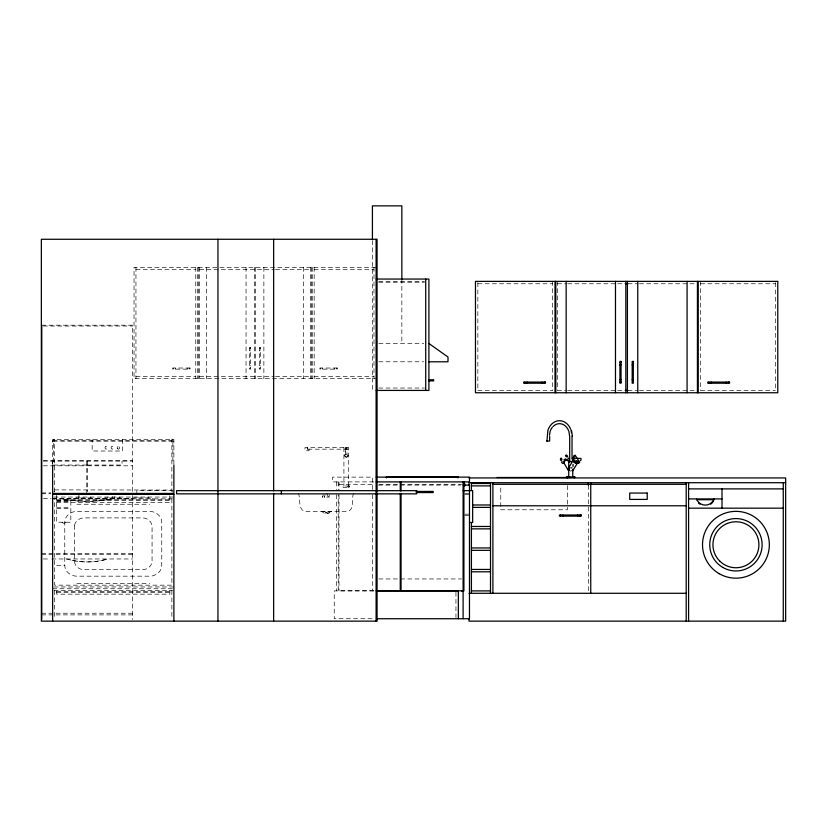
<?xml version="1.0" encoding="UTF-8"?>
<svg xmlns="http://www.w3.org/2000/svg" width="827" height="827" viewBox="0 0 827 827"><rect width="100%" height="100%" fill="white"/><g stroke="black" fill="none" stroke-linecap="round" stroke-linejoin="round"><path stroke-width="0.62" stroke-dasharray="4.13 3.1" d="M347.03 454.261L345.397 454.261L345.428 447.82L347.03 447.82L346.999 454.261M353.491 493.285C351.31 498.195 355.186 510.652 346.864 511.355L305.659 511.355C297.41 510.61 300.956 498.154 298.299 493.285M65.778 522.219L64.888 522.881A2.791 2.791 0 0 1 62.635 522.881L61.736 522.219M321.3 511.51L331.513 511.355M105.866 446.518L105.143 447.159A1.406 1.406 0 0 0 105.184 448.472L105.639 448.937A1.127 1.127 0 0 0 106.569 449.04L107.283 448.399A1.406 1.406 0 0 0 107.241 447.076L106.786 446.611A1.127 1.127 0 0 0 105.866 446.518M111.965 446.518L111.252 447.159A1.406 1.406 0 0 0 111.294 448.472L111.748 448.937A1.127 1.127 0 0 0 112.668 449.04L113.392 448.399A1.406 1.406 0 0 0 113.351 447.076L112.896 446.611A1.127 1.127 0 0 0 111.965 446.518M118.075 446.518L117.351 447.159A1.406 1.406 0 0 0 117.393 448.472M570.341 471.173L571.798 470.491M73.355 498.846L76.394 497.947L92.552 497.947L95.591 498.846M102.155 498.846L105.184 497.947L121.352 497.947L124.381 498.846M130.945 498.846L133.974 497.947L150.142 497.947L153.171 498.846M66.625 558.969C79.93 562.898 94.361 562.898 107.665 558.969M326.117 512.482L325.466 512.947M60.361 498.402C77.924 502.33 96.366 502.33 113.93 498.402M330.562 511.355C329.487 514.353 323.274 514.198 321.961 511.355M375.882 267.317L134.046 267.317L134.046 378.694L375.882 378.694M135.948 269.705L195.772 269.705M199.596 269.705L274.275 269.705M275.567 269.705L310.332 269.705M314.157 269.705L373.98 269.705M378.766 281.438L424.447 281.438M378.766 282.234L424.447 282.234M477.851 283.764L552.632 283.764M557.408 283.764L566.381 283.764M567.663 283.764L616.363 283.764M617.645 283.764L625.336 283.764M627.9 283.764L638.155 283.764M639.436 283.764L695.827 283.764M700.603 283.764L775.385 283.764M41.639 325.197L132.651 325.197L132.651 494.288M43.355 326.014L132.64 326.014M378.818 343.494L423.765 343.494M249.62 348.456L250.509 348.456M259.42 348.456L260.309 348.456M249.62 350.844L250.509 350.844M259.42 350.844L260.309 350.844M378.818 361.792L423.651 361.792M249.62 365.648L250.509 365.648M259.42 365.648L260.309 365.648M249.62 368.025L250.509 368.025M259.42 368.025L260.309 368.025M135.948 376.306L195.772 376.306M199.596 376.306L274.275 376.306M275.567 376.306L310.332 376.306M314.157 376.306L373.98 376.306M378.766 388.039L424.447 388.039M477.851 390.365L552.632 390.365M557.408 390.365L566.381 390.365M567.663 390.365L616.363 390.365M617.645 390.365L625.336 390.365M627.9 390.365L638.155 390.365M639.436 390.365L695.827 390.365M700.603 390.365L775.385 390.365M52.649 440.884L173.887 440.884M53.662 441.018L172.874 441.018M52.649 441.163L53.662 441.163M172.874 441.163L173.887 441.163M43.355 460.329L132.64 460.329M43.355 461.146L132.64 461.135M53.538 465.032L86.763 465.032M87.528 465.032L122.034 465.032L122.034 461.146M43.355 465.808L86.763 465.808M87.528 465.808L132.64 465.808M571.137 467.637L572.439 467.637M373.825 481.903L332.64 481.903L332.64 477.127L372.419 477.127L372.419 489.594M339.008 484.291L373.825 484.291M378.983 484.291L461.518 484.291M378.477 485.087L460.505 485.087M54.665 489.894L171.871 490.039M172.926 490.669L136.817 490.669L136.817 493.853M53.662 491.951L54.665 491.817M172.874 491.817L171.871 491.951L171.871 439.251L172.874 439.251L172.874 464.04M41.639 492.913L50.85 492.913M464.702 493.512L469.478 493.512M41.639 493.74L50.809 493.74M464.702 494.629L469.478 494.629M53.941 497.048L173.887 497.048M43.355 498.402L51.14 498.402M52.256 498.402L132.64 498.402M52.649 498.846L172.595 498.846M56.691 499.746L169.845 499.746M56.691 500.645L169.845 500.645M56.691 500.924L70.833 500.924L70.833 522.219L56.691 522.219L56.691 494.525M56.691 501.317L70.833 501.317M56.691 502.444L169.845 502.444L169.845 494.525M76.89 504.243L149.635 504.243M56.691 507.768L70.833 507.768M56.691 508.285L70.833 508.285M464.702 514.198L469.478 514.198M464.702 515.314L469.478 515.314M41.639 553.49L132.651 553.49M41.639 554.307L132.651 554.307M43.355 558.969L50.561 558.969M51.781 558.969L132.64 558.969M56.691 565.389L64.775 565.389C64.744 571.653 70.926 576.336 76.89 576.171L149.635 576.171C155.61 576.336 161.792 571.653 161.761 565.389L161.761 522.219C161.792 515.955 155.61 511.272 149.635 511.437L76.89 511.437C70.926 511.272 64.744 515.955 64.775 522.219L64.775 565.389M378.828 578.952L461.518 578.952M76.89 583.366L149.635 583.366M53.941 586.963L173.887 586.963M52.649 588.762L172.595 588.762M53.941 590.561L172.595 590.561M373.67 590.829L338.212 590.829L338.212 494.711M373.897 590.891L334.232 590.891L334.232 618.73L373.897 618.73M56.691 591.46L169.845 591.46M56.691 592.359L169.845 592.359M41.639 613.231L132.651 613.231M41.639 614.885L132.651 614.885M326.696 512.575L326.469 512.492A2.119 2.119 0 0 1 326.706 512.554L327.058 512.947M570.341 467.637L571.798 468.309M117.393 448.472L117.858 448.937A1.127 1.127 0 0 0 118.778 449.04L119.491 448.399A1.406 1.406 0 0 0 119.46 447.076L118.995 446.611A1.127 1.127 0 0 0 118.075 446.518M775.385 282.658L775.385 390.189M700.603 281.376L700.603 390.189M588.359 485.284L588.359 590.716M573.276 464.092L573.276 466.655M572.76 464.092L572.76 466.655M567.374 485.604L567.374 509.783L500.759 509.783L500.759 485.604M557.408 281.376L557.408 390.189M552.632 281.376L552.632 390.189M477.851 282.658L477.851 390.189M455.946 592.153L455.946 617.469M401.85 279.05L401.85 343.494M373.98 267.317L373.98 378.694M372.419 240.595L372.419 390.427M372.419 494.722L372.419 590.891M349.046 486.038L349.046 487.33M348.715 486.038L348.715 447.552L304.977 447.552L304.977 449.164L348.622 449.164L348.622 447.552M348.58 486.038L348.549 487.33M347.919 486.038L347.919 487.33M346.358 447.552L346.358 449.164M346.099 447.552L346.099 449.164M345.397 447.82L345.397 454.261M343.918 447.552L343.918 486.038M339.008 481.903L339.008 489.594M339.008 494.722L339.008 590.891M338.212 481.903L338.212 489.594M336.62 481.903L336.62 489.594M336.62 494.722L336.62 590.891M336.424 368.025L336.424 369.142M334.522 368.025L334.522 369.142M329.322 494.701L328.929 497.43L328.526 494.701M329.332 512.947L323.192 512.947M327.492 493.533L327.099 497.43L326.696 493.533M325.032 494.701L324.525 497.42L324.236 493.533M323.202 494.701L322.695 497.42L322.406 493.533M322.685 368.025L322.685 369.142M320.773 368.025L320.773 369.142M314.157 267.317L314.157 378.694M312.244 267.317L312.244 378.694M311.603 267.317L311.603 378.694M310.332 267.317L310.332 378.694M309.04 449.164L309.04 450.767L305.835 450.767L305.835 449.164M307.499 447.552L307.499 449.164M307.241 447.552L307.241 449.164M303.333 267.317L303.333 378.694M263.875 267.317L263.875 378.694M255.605 267.317L255.605 378.694M254.323 267.317L254.323 378.694M246.053 267.317L246.053 378.694M206.595 267.317L206.595 378.694M199.596 267.317L199.596 378.694M198.325 267.317L198.325 378.694M197.684 267.317L197.684 378.694M195.772 267.317L195.772 378.694M189.156 368.025L189.156 369.142M187.243 368.025L187.243 369.142M175.407 368.025L175.407 369.142M173.887 464.174L173.887 439.457L52.649 439.457L52.649 464.174M173.505 368.025L173.505 369.142M171.871 498.846L171.871 585.165L54.665 585.165L54.665 498.846M171.871 590.561L171.871 619.34M169.845 590.561L169.845 594.158L56.691 594.158L56.691 590.561M148.126 497.048L148.126 497.947M135.948 267.317L135.948 378.694M136 497.048L136 497.947M132.651 495.58L132.651 619.485M122.489 439.499L122.489 451.015L92.159 451.015L92.159 439.499M119.326 497.048L119.326 497.947M114.281 496.686L114.281 498.846M112.255 496.686L112.255 498.846M107.2 497.048L107.2 497.947M90.536 497.048L90.536 497.947M87.528 461.146L87.528 491.641M86.763 461.146L86.763 492.913M78.916 494.525L78.916 498.846M78.41 497.048L78.41 497.947M54.665 491.951L54.665 439.251L53.662 439.251L53.662 463.957M54.665 590.561L54.665 619.34M52.256 461.146L52.256 464.061M110.239 499.188A123.916 123.916 0 0 1 64.051 499.188M104.791 559.776A73.324 73.324 0 0 1 69.499 559.776M74.554 525.414L74.471 561.068C74.44 566.082 79.392 569.834 84.168 569.7L142.368 569.7C147.144 569.834 152.085 566.082 152.065 561.068L152.065 526.541C152.085 521.527 147.144 517.774 142.368 517.909L84.168 517.909C79.774 517.826 75.216 520.896 74.554 525.414M250.509 347.35L249.62 347.35L249.62 369.142L250.509 369.142L250.509 347.35M260.309 347.35L259.42 347.35L259.42 369.142L260.309 369.142L260.309 347.35M190.045 368.025L172.605 368.025L172.605 369.142L190.045 369.142L190.045 368.025M337.323 368.025L319.884 368.025L319.884 369.142L337.323 369.142L337.323 368.025M349.511 486.038L343.102 486.038L343.102 487.33L349.521 487.33L349.511 486.038M345.469 456.7A1.582 1.582 0 0 0 348.074 455.853A1.582 1.582 0 0 0 346.037 454.013A1.582 1.582 0 0 0 345.469 456.7M345.2 456.7A1.582 1.582 0 0 0 347.805 455.853A1.582 1.582 0 0 0 345.769 454.013A1.582 1.582 0 0 0 345.2 456.7"/><path stroke-width="1.24" d="M549.5 435.188L550.1 431.456A12.632 10.172 -90 0 1 552.302 427.352M568.376 468.309L568.376 470.491L563.766 462.717L565.058 460.536L566.516 459.853L568.48 460.536M572.635 458.189L572.222 459.564L572.863 460.66L573.68 459.957L573.535 458.437L572.635 458.189L580.936 458.437L581.081 459.957L580.265 460.66M575.147 460.112L574.641 461.042L576.254 461.973L577.008 460.691M576.254 461.973L576.76 461.042M564.024 461.755L564.8 460.381L566.567 459.667L567.539 460.329M568.666 460.66L569.317 459.564L568.904 458.189L567.994 458.437M569.028 467.214L572.997 460.536L573.235 461.621L575.747 463.389L577.06 463.389L577.473 461.621M572.439 471.173L577.711 462.717M569.679 468.309L568.625 469.405L569.679 470.491M579.624 462.303L578.621 463.347L577.38 463.347L577.608 462.303L578.993 461.662L579.624 462.303L575.137 455.16L573.752 455.801L573.524 456.845L574.765 456.845M562.215 461.662L561.595 462.303L562.587 463.347L563.838 463.347L563.601 462.303M574.507 460.246L573.597 460.959L574.434 462.334L576.202 462.996L577.112 462.283M577.463 461.704L576.543 462.417L574.786 461.755L573.938 460.381M376.223 279.05L428.903 279.05L428.903 390.427L376.223 390.427M625.336 283.764L627.9 283.764M41.774 325.197L41.774 619.485M428.779 361.792L447.996 361.792L447.996 357.016L428.903 343.494M619.94 362.526L621.046 362.526M619.94 364.903L621.046 364.903M632.19 364.903L633.306 364.903M428.903 379.769L433.668 379.769L433.668 380.885L428.903 380.885M619.94 379.707L621.046 379.707M632.19 379.707L633.306 379.707M619.94 382.095L621.046 382.095M625.336 390.365L627.9 390.365M546.595 441.049L549.655 441.049L549.655 436.439M568.201 461.518L572.294 461.518M566.361 476.931L575.116 476.931M376.244 477.127L469.478 477.127L469.478 481.903L376.202 481.903M497.182 477.489L570.94 477.489M469.023 477.934L785.65 477.934L785.65 621.139L469.023 621.139L469.023 618.606M785.65 482.71L469.023 482.71L469.023 485.284M471.411 483.506L490.504 483.506M492.892 484.302L686.203 484.302M463.068 485.087L469.478 485.087L469.478 618.73L376.45 618.73M471.411 485.894L490.504 485.894M688.591 488.891L783.262 488.891M463.11 490.649L472.651 490.649L472.651 522.478L469.478 522.478M416.136 491.445L433.193 491.445L433.193 492.561L416.136 492.561M52.649 494.288L173.887 494.35M688.591 498.919L722.002 498.919M472.682 504.987L490.504 504.987M492.892 505.783L686.203 505.783M472.682 507.375L490.504 507.375M688.591 508.171L783.262 508.171M471.411 526.468L490.504 526.468M471.411 528.856L490.504 528.856M471.411 547.95L490.504 547.95M471.411 550.337L490.504 550.337M471.411 569.431L490.504 569.431M471.411 571.808L490.504 571.808M376.202 590.829L400.258 590.829L400.258 493.43M463.11 590.829L401.054 590.829L401.054 493.43M376.45 590.891L458.334 590.891L458.334 618.73M461.518 590.891L463.906 590.891L463.906 481.903M471.411 590.902L490.504 590.902M469.023 593.29L686.203 593.29M563.766 462.717L564.417 463.389M566.33 460.112L565.575 458.84L563.962 459.771L564.717 461.042M572.853 469.405L573.101 470.491M571.457 430.319L572.387 436.149M571.095 430.319L571.467 432.655M783.262 482.71L783.262 621.139M728.453 382.095L728.453 383.201M726.065 382.095L726.065 383.201M722.002 488.891L722.002 508.171M711.261 382.095L711.261 383.201M708.873 382.095L708.873 383.201M698.215 281.376L698.215 392.753M697.419 281.376L697.419 392.753M688.591 482.71L688.591 621.139M687.082 281.376L687.082 392.753M686.203 482.71L686.203 621.139M637.762 281.376L637.762 392.753M627.414 281.376L627.414 392.753M625.822 281.376L625.822 392.753M615.484 281.376L615.484 392.753M590.747 482.71L590.747 593.29M588.359 482.71L588.359 485.284M580.078 515.014L580.078 516.12M577.701 515.014L577.701 516.12M574.258 476.931L574.258 477.934M572.76 469.229L572.76 476.931M572.026 436.149L572.026 458.561M569.689 462.252L569.689 436.439L568.893 431.456A12.632 10.172 -90 0 0 553.036 426.536M568.738 461.518L568.738 476.931M567.219 476.931L567.219 477.934M566.154 281.376L566.154 392.753M562.898 515.014L562.898 516.12M560.51 515.014L560.51 516.12M555.816 281.376L555.816 392.753M555.02 281.376L555.02 392.753M546.957 441.049L547.887 430.319A15.599 12.56 -90 0 1 559.011 420.695A15.599 12.56 -90 0 1 570.692 429.223M544.362 382.095L544.362 383.201M541.974 382.095L541.974 383.201M527.181 382.095L527.181 383.201M524.794 382.095L524.794 383.201M492.892 482.71L492.892 593.29M490.504 482.71L490.504 593.29M471.411 482.71L471.411 490.432M471.411 522.571L471.411 593.29M464.702 483.495L464.702 485.997M463.11 481.903L463.11 618.73M457.993 477.923L457.993 476.652L386.395 476.652L386.395 477.923M429.699 491.445L429.699 492.561M425.719 279.05L425.719 390.427M401.85 279.185L401.85 205.861L372.419 205.861L372.419 239.303M401.054 481.903L401.054 490.866M400.258 481.903L400.258 490.866M377.071 490.835L377.071 239.272L41.35 239.272L41.35 621.139L377.071 621.139L377.071 493.419M376.823 490.669L376.823 493.853M376.109 239.272L376.109 621.139M281.356 490.669L281.356 493.853M273.644 239.272L273.644 490.835M273.644 493.419L273.644 621.139M217.956 239.272L217.956 621.139M173.887 464.96L173.887 621.139M172.874 494.35L172.874 493.45L53.662 493.45L53.662 494.35M52.649 465.074L52.649 621.139M713.267 501.4A9.2 8.921 0 0 1 710.713 504.16M699.89 504.16A9.2 8.921 0 0 1 698.464 502.909M560.592 458.437L560.448 459.957L561.264 460.66L561.915 459.564L561.502 458.189L560.592 458.437M566.071 455.16L565.451 455.801L566.454 456.845L567.694 456.845L567.456 455.801L566.071 455.16M777.773 281.376L475.463 281.376L475.463 392.753L777.773 392.753L777.773 281.376M621.046 361.409L619.94 361.409L619.94 383.201L621.046 383.201L621.046 361.409M633.306 361.409L632.19 361.409L632.19 383.201L633.306 383.201L633.306 361.409M545.479 382.095L523.677 382.095L523.677 383.201L545.479 383.201L545.479 382.095M729.559 382.095L707.767 382.095L707.767 383.201L729.559 383.201L729.559 382.095M416.684 490.669L176.596 490.669L176.596 493.853L416.684 493.853L416.684 490.669M647.231 493.057L629.719 493.057L629.719 499.415L647.231 499.415L647.231 493.057M714.052 499.694L696.551 499.694L696.551 498.919A9.2 8.921 0 0 0 714.052 498.919L714.052 499.694M581.195 515.014L559.403 515.014L559.403 516.12L581.195 516.12L581.195 515.014M719.676 561.016A22.98 22.98 0 0 0 758.132 550.71A22.98 22.98 0 0 0 729.983 522.561A22.98 22.98 0 0 0 719.676 561.016M719.221 573.7A33.411 33.411 0 0 0 769.337 544.766A33.411 33.411 0 0 0 719.221 515.831A33.411 33.411 0 0 0 719.221 573.7M722.829 567.446A26.195 26.195 0 0 0 762.122 544.766A26.195 26.195 0 0 0 722.829 522.085A26.195 26.195 0 0 0 722.829 567.446"/></g></svg>
